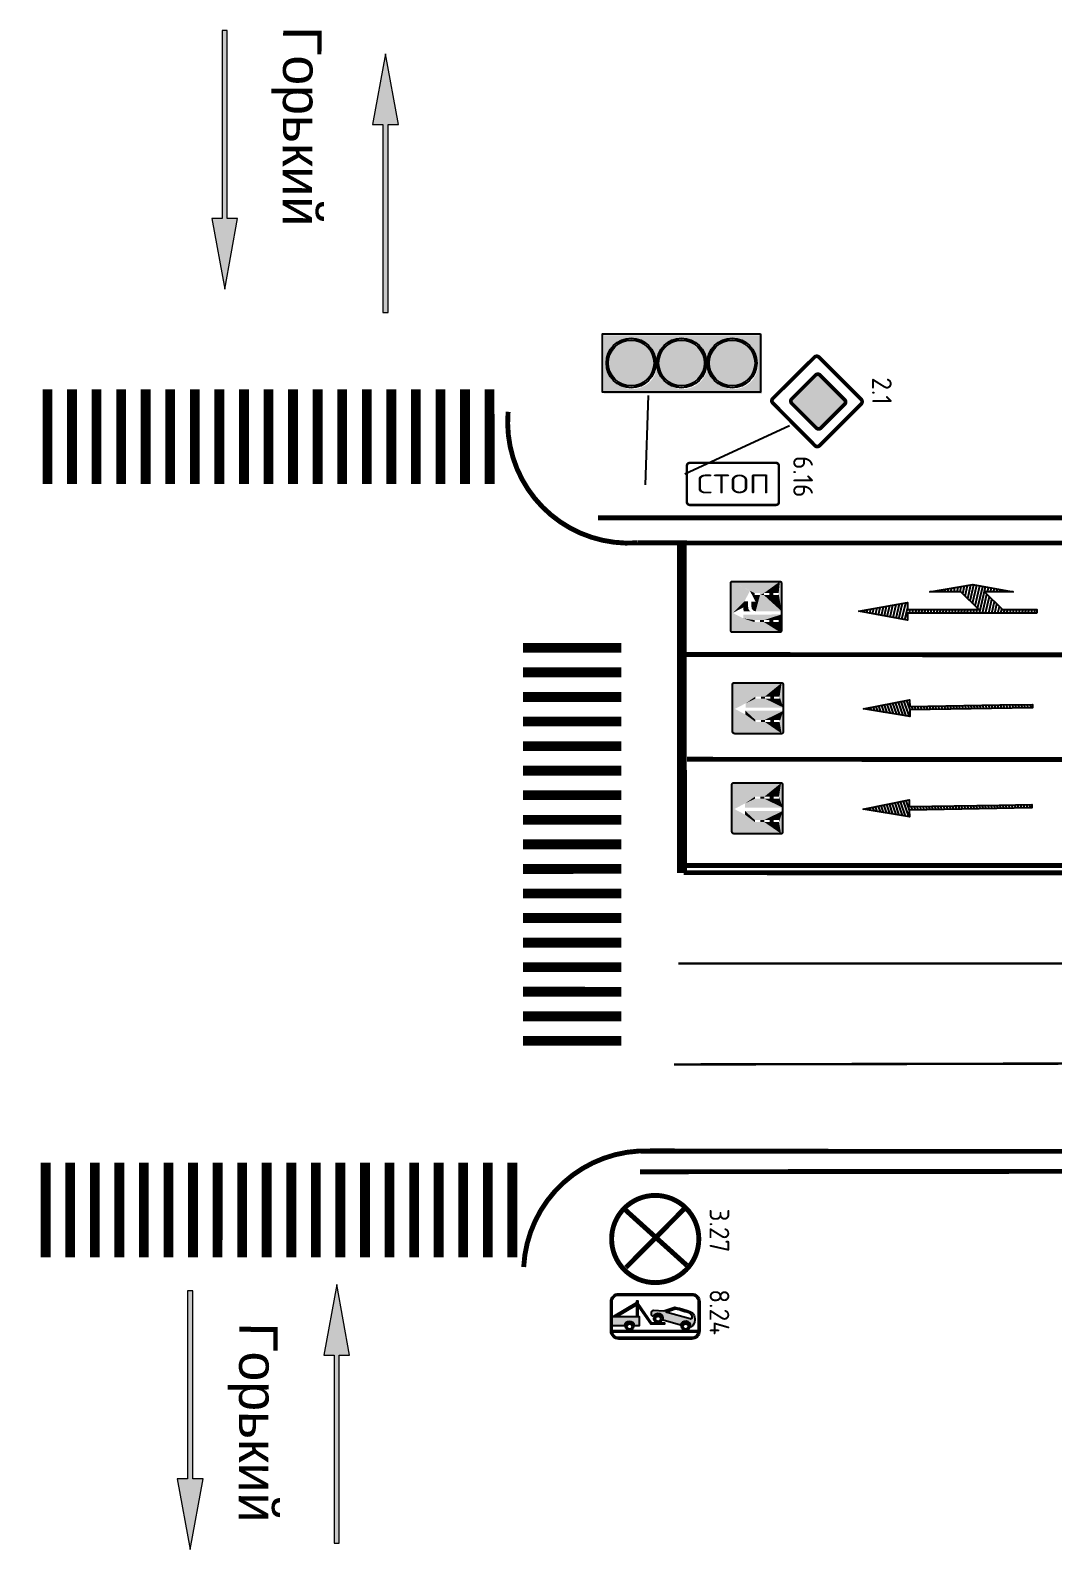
# Model space of a CAD drawing. Header units: millimetres. Extents: x 1734 to 2050, y 1482 to 1843.
# Drawn here: x 1738.55 to 1768.22, y 1733.27 to 1777.32 of the extents above; entities that cross this region are included whole.
import ezdxf
from ezdxf.enums import TextEntityAlignment as Align

# ---------------------------------------------------------------- set-up
doc = ezdxf.new("R2010")
doc.units = ezdxf.units.MM
for name, pattern in [('1.1', [141.652646, 70.079133, -0.0001, 71.573413]), ('1.3', [17.848385, 5.910826, -0.0001, 11.937459]), ('1.6_3_1', [4, 0, -1, 3])]:
    doc.linetypes.add(name, pattern=pattern)
doc.layers.add('КПЧ', color=9, linetype='Continuous')
doc.layers.add('Разметки', color=7, linetype='Continuous')
doc.layers.add('Описание', color=7, linetype='Continuous', lineweight=15)
doc.layers.add('разметка', color=251, linetype='Continuous', lineweight=15)
doc.styles.add('ROMAND', font='ROMAND.SHX', dxfattribs={"height": 2})
doc.styles.get("Standard").update_dxf_attribs({"font": 'arial.ttf'})

# ---------------------------------------------------------------- blocks, each defined once
blk = doc.blocks.new('*U30')
at = {"color": 0, "linetype": 'ByBlock', "lineweight": 15, "const_width": 0.4}
for points in [[(1.69, 16.112), (5.668, 15.694)], [(1.586, 15.117), (5.564, 14.7)], [(1.481, 14.123), (5.46, 13.705)], [(1.377, 13.128), (5.355, 12.711)], [(1.273, 12.133), (5.251, 11.716)], [(1.168, 11.139), (5.147, 10.722)], [(1.064, 10.144), (5.042, 9.727)], [(0.96, 9.15), (4.938, 8.733)], [(0.855, 8.155), (4.834, 7.738)], [(0.751, 7.161), (4.729, 6.743)], [(0.647, 6.166), (4.625, 5.749)], [(0.542, 5.172), (4.521, 4.754)], [(0.438, 4.177), (4.416, 3.76)], [(0.334, 3.183), (4.312, 2.765)], [(0.23, 2.188), (4.208, 1.771)], [(0.125, 1.193), (4.103, 0.776)], [(0.021, 0.199), (3.999, -0.218)]]:
    blk.add_lwpolyline(points, dxfattribs=at)
blk = doc.blocks.new('*U31')
at = {"color": 0, "linetype": 'ByBlock', "lineweight": 15, "const_width": 0.4}
for points in [[(-18.101, 1.899), (-17.698, 5.733)], [(-17.106, 1.794), (-16.704, 5.629)], [(-16.112, 1.69), (-15.709, 5.524)], [(-15.117, 1.586), (-14.715, 5.42)], [(-14.123, 1.481), (-13.72, 5.316)], [(-13.128, 1.377), (-12.726, 5.211)], [(-12.133, 1.273), (-11.731, 5.107)], [(-11.139, 1.168), (-10.737, 5.003)], [(-10.144, 1.064), (-9.742, 4.898)], [(-9.15, 0.96), (-8.748, 4.794)], [(-8.155, 0.855), (-7.753, 4.69)], [(-7.161, 0.751), (-6.759, 4.585)], [(-6.166, 0.647), (-5.764, 4.481)], [(-5.172, 0.542), (-4.769, 4.377)], [(-4.177, 0.438), (-3.775, 4.272)], [(-3.183, 0.334), (-2.78, 4.168)], [(-2.188, 0.23), (-1.786, 4.064)], [(-1.193, 0.125), (-0.791, 3.959)], [(-0.199, 0.021), (0.203, 3.855)]]:
    blk.add_lwpolyline(points, dxfattribs=at)
blk = doc.blocks.new('*U2')
at = {"color": 0, "linetype": 'ByBlock', "lineweight": 15, "const_width": 0.4}
for points in [[(-19.095, 2.003), (-18.693, 5.837)], [(-18.101, 1.899), (-17.698, 5.733)], [(-17.106, 1.794), (-16.704, 5.629)], [(-16.112, 1.69), (-15.709, 5.524)], [(-15.117, 1.586), (-14.715, 5.42)], [(-14.123, 1.481), (-13.72, 5.316)], [(-13.128, 1.377), (-12.726, 5.211)], [(-12.133, 1.273), (-11.731, 5.107)], [(-11.139, 1.168), (-10.737, 5.003)], [(-10.144, 1.064), (-9.742, 4.898)], [(-9.15, 0.96), (-8.748, 4.794)], [(-8.155, 0.855), (-7.753, 4.69)], [(-7.161, 0.751), (-6.759, 4.585)], [(-6.166, 0.647), (-5.764, 4.481)], [(-5.172, 0.542), (-4.769, 4.377)], [(-4.177, 0.438), (-3.775, 4.272)], [(-3.183, 0.334), (-2.78, 4.168)], [(-2.188, 0.23), (-1.786, 4.064)], [(-1.193, 0.125), (-0.791, 3.959)], [(-0.199, 0.021), (0.203, 3.855)]]:
    blk.add_lwpolyline(points, dxfattribs=at)
blk = doc.blocks.new('*U28')
at = {"color": 4, "linetype": 'Continuous'}
for points in [[(0.05, 3.66), (0, 3.47), (7.5, 3.59)], [(7.5, 3.59), (0, 3.47), (3.65, 3.46)], [(0, 3.47), (1.72, 0.41), (3.65, 3.46)], [(0, 3.47), (0, -3.47), (1.72, 0.41)], [(0.19, 3.79), (0.05, 3.66), (7.42, 3.77)], [(7.42, 3.77), (0.05, 3.66), (7.5, 3.59)], [(0.37, 3.84), (0.19, 3.79), (7.42, 3.77)], [(7.25, 3.84), (0.37, 3.84), (7.42, 3.77)], [(3.65, 3.46), (1.72, 0.41), (2.82, 1.89)], [(7.5, 3.59), (3.65, 3.46), (5.47, 0.41)], [(3.65, 3.46), (4.47, 1.86), (5.47, 0.41)], [(7.5, 3.59), (5.47, 0.41), (7.5, -3.47)], [(1.72, 0.41), (0, -3.47), (1.72, -0.4)], [(3.37, 1.89), (1.72, 0.41), (2.01, 0.41)], [(2.82, 1.89), (1.72, 0.41), (3.37, 1.89)], [(3.37, 1.89), (2.01, 0.41), (3.37, -3.72)], [(2.01, 0.41), (2.01, -0.4), (3.37, -3.72)], [(4.47, 1.86), (3.85, -3.72), (5.18, 0.41)], [(3.85, 1.86), (3.85, -3.72), (4.47, 1.86)], [(5.18, 0.41), (3.85, -3.72), (5.18, -0.4)], [(4.47, 1.86), (5.18, 0.41), (5.47, 0.41)], [(5.47, 0.41), (5.47, -0.4), (7.5, -3.47)], [(1.72, -0.4), (0, -3.47), (1.72, -0.98)], [(1.72, -0.98), (0, -3.47), (1.72, -1.79)], [(1.72, -1.79), (0, -3.47), (1.72, -2.35)], [(1.72, -0.98), (2.01, -0.4), (1.72, -0.4)], [(2.01, -0.4), (1.72, -0.98), (2.01, -0.98)], [(1.72, -2.35), (2.01, -1.79), (1.72, -1.79)], [(2.01, -1.79), (1.72, -2.35), (2.01, -2.35)], [(2.01, -0.4), (2.01, -0.98), (3.37, -3.72)], [(2.01, -0.98), (2.01, -1.79), (3.37, -3.72)], [(2.01, -1.79), (2.01, -2.35), (3.37, -3.72)], [(5.18, -0.4), (3.85, -3.72), (5.18, -0.98)], [(5.18, -0.98), (3.85, -3.72), (5.18, -1.79)], [(5.47, -1.79), (3.85, -3.72), (5.18, -2.35)], [(5.18, -1.79), (3.85, -3.72), (5.47, -1.79)], [(5.18, -0.98), (5.47, -0.4), (5.18, -0.4)], [(5.47, -0.4), (5.18, -0.98), (5.47, -0.98)], [(5.47, -1.79), (5.18, -2.35), (5.47, -2.35)], [(5.47, -0.4), (5.47, -0.98), (7.5, -3.47)], [(5.47, -0.98), (5.47, -1.79), (7.5, -3.47)], [(5.47, -1.79), (5.47, -2.35), (7.5, -3.47)], [(1.72, -2.35), (0, -3.47), (1.72, -3.16)], [(1.72, -3.16), (0, -3.47), (3.37, -3.72)], [(0, -3.47), (0.07, -3.64), (3.37, -3.72)], [(0.07, -3.64), (0.25, -3.72), (3.37, -3.72)], [(3.37, -3.72), (2.01, -3.16), (1.72, -3.16)], [(2.01, -2.35), (2.01, -3.16), (3.37, -3.72)], [(5.18, -2.35), (3.85, -3.72), (5.18, -3.16)], [(5.47, -3.16), (3.85, -3.72), (7.5, -3.47)], [(3.85, -3.72), (5.47, -3.16), (5.18, -3.16)], [(7.5, -3.47), (3.85, -3.72), (7.48, -3.55)], [(7.48, -3.55), (3.85, -3.72), (7.45, -3.62)], [(7.45, -3.62), (3.85, -3.72), (7.39, -3.67)], [(7.39, -3.67), (3.85, -3.72), (7.32, -3.71)], [(7.32, -3.71), (3.85, -3.72), (7.25, -3.72)], [(5.47, -2.35), (5.47, -3.16), (7.5, -3.47)]]:
    blk.add_solid(points, dxfattribs=at)
blk = doc.blocks.new('1-18-')
at = {"layer": 'разметка'}
blk.add_hatch(color=0, dxfattribs=at).paths.add_polyline_path([(-0.075, 5.45), (-0.075, 0), (0.075, 0), (0.075, 5.45), (0.375, 5.45), (0, 7.5), (-0.375, 5.45)])
at = {"layer": 'разметка', "color": 0, "lineweight": 0, "flags": 128}
blk.add_lwpolyline([(-0.075, 5.45), (-0.075, 0), (0.075, 0), (0.075, 5.45), (0.375, 5.45), (0, 7.5), (-0.375, 5.45)], close=True, dxfattribs=at)
blk = doc.blocks.new('*U83')
at = {"color": 4, "linetype": 'Continuous'}
for points in [[(0.05, 3.66), (0, 3.47), (7.5, 3.59)], [(7.5, 3.59), (0, 3.47), (3.65, 3.46)], [(0, 3.47), (1.72, 0.41), (3.65, 3.46)], [(0, 3.47), (0, -3.47), (1.72, 0.41)], [(0.19, 3.79), (0.05, 3.66), (7.42, 3.77)], [(7.42, 3.77), (0.05, 3.66), (7.5, 3.59)], [(0.37, 3.84), (0.19, 3.79), (7.42, 3.77)], [(7.25, 3.84), (0.37, 3.84), (7.42, 3.77)], [(3.65, 3.46), (1.72, 0.41), (2.82, 1.89)], [(7.5, 3.59), (3.65, 3.46), (5.47, 0.41)], [(3.65, 3.46), (4.47, 1.86), (5.47, 0.41)], [(7.5, 3.59), (5.47, 0.41), (7.5, -3.47)], [(1.72, 0.41), (0, -3.47), (1.72, -0.4)], [(3.37, 1.89), (1.72, 0.41), (2.01, 0.41)], [(2.82, 1.89), (1.72, 0.41), (3.37, 1.89)], [(3.37, 1.89), (2.01, 0.41), (3.37, -3.72)], [(2.01, 0.41), (2.01, -0.4), (3.37, -3.72)], [(4.47, 1.86), (3.85, -3.72), (5.18, 0.41)], [(3.85, 1.86), (3.85, -3.72), (4.47, 1.86)], [(5.18, 0.41), (3.85, -3.72), (5.18, -0.4)], [(4.47, 1.86), (5.18, 0.41), (5.47, 0.41)], [(5.47, 0.41), (5.47, -0.4), (7.5, -3.47)], [(1.72, -0.4), (0, -3.47), (1.72, -0.98)], [(1.72, -0.98), (0, -3.47), (1.72, -1.79)], [(1.72, -1.79), (0, -3.47), (1.72, -2.35)], [(1.72, -0.98), (2.01, -0.4), (1.72, -0.4)], [(2.01, -0.4), (1.72, -0.98), (2.01, -0.98)], [(1.72, -2.35), (2.01, -1.79), (1.72, -1.79)], [(2.01, -1.79), (1.72, -2.35), (2.01, -2.35)], [(2.01, -0.4), (2.01, -0.98), (3.37, -3.72)], [(2.01, -0.98), (2.01, -1.79), (3.37, -3.72)], [(2.01, -1.79), (2.01, -2.35), (3.37, -3.72)], [(5.18, -0.4), (3.85, -3.72), (5.18, -0.98)], [(5.18, -0.98), (3.85, -3.72), (5.18, -1.79)], [(5.47, -1.79), (3.85, -3.72), (5.18, -2.35)], [(5.18, -1.79), (3.85, -3.72), (5.47, -1.79)], [(5.18, -0.98), (5.47, -0.4), (5.18, -0.4)], [(5.47, -0.4), (5.18, -0.98), (5.47, -0.98)], [(5.47, -1.79), (5.18, -2.35), (5.47, -2.35)], [(5.47, -0.4), (5.47, -0.98), (7.5, -3.47)], [(5.47, -0.98), (5.47, -1.79), (7.5, -3.47)], [(5.47, -1.79), (5.47, -2.35), (7.5, -3.47)], [(1.72, -2.35), (0, -3.47), (1.72, -3.16)], [(1.72, -3.16), (0, -3.47), (3.37, -3.72)], [(0, -3.47), (0.07, -3.64), (3.37, -3.72)], [(0.07, -3.64), (0.25, -3.72), (3.37, -3.72)], [(3.37, -3.72), (2.01, -3.16), (1.72, -3.16)], [(2.01, -2.35), (2.01, -3.16), (3.37, -3.72)], [(5.18, -2.35), (3.85, -3.72), (5.18, -3.16)], [(5.47, -3.16), (3.85, -3.72), (7.5, -3.47)], [(3.85, -3.72), (5.47, -3.16), (5.18, -3.16)], [(7.5, -3.47), (3.85, -3.72), (7.48, -3.55)], [(7.48, -3.55), (3.85, -3.72), (7.45, -3.62)], [(7.45, -3.62), (3.85, -3.72), (7.39, -3.67)], [(7.39, -3.67), (3.85, -3.72), (7.32, -3.71)], [(7.32, -3.71), (3.85, -3.72), (7.25, -3.72)], [(5.47, -2.35), (5.47, -3.16), (7.5, -3.47)]]:
    blk.add_solid(points, dxfattribs=at)

msp = doc.modelspace()

# ---------------------------------------------------------------- hatches: boundary and pattern name
at = {"ltscale": 0.2}
h = msp.add_hatch(color=251, dxfattribs=at)
h.dxf.hatch_style = 1
h.paths.add_polyline_path([(1755.182, 1768.485), (1755.182, 1766.792), (1759.759, 1766.792), (1759.759, 1768.485)])
h.paths.add_polyline_path([(1756.006, 1766.922, -1), (1756.006, 1768.355, -1)], flags=16)
h.paths.add_polyline_path([(1756.006, 1766.973, -1), (1756.006, 1768.304, -1)], flags=0)
h.paths.add_polyline_path([(1757.471, 1768.355, -1), (1757.471, 1766.922, -1)], flags=16)
h.paths.add_polyline_path([(1757.471, 1768.304, -1), (1757.471, 1766.973, -1)], flags=0)
h.paths.add_polyline_path([(1758.935, 1768.355, -1), (1758.935, 1766.922, -1)], flags=16)
h.paths.add_polyline_path([(1758.935, 1768.304, -1), (1758.935, 1766.973, -1)], flags=0)
h = msp.add_hatch(color=1)
h.dxf.hatch_style = 1
h.paths.add_polyline_path([(1755.966, 1767.013, 1), (1755.966, 1768.344, 1)])
h = msp.add_hatch(color=2)
h.dxf.hatch_style = 1
h.paths.add_polyline_path([(1757.431, 1767.013, 1), (1757.431, 1768.344, 1)])
h = msp.add_hatch(color=3)
h.dxf.hatch_style = 1
h.paths.add_polyline_path([(1758.895, 1767.013, 1), (1758.895, 1768.344, 1)])
h = msp.add_hatch(color=2)
h.dxf.hatch_style = 1
h.paths.add_polyline_path([(1761.446, 1767.326, 0.414214), (1761.314, 1767.326), (1760.627, 1766.639, 0.414214), (1760.627, 1766.506), (1761.34, 1765.793, 0.414214), (1761.472, 1765.793), (1762.159, 1766.481, 0.414214), (1762.159, 1766.613)])
at = {"lineweight": 5}
h = msp.add_hatch(color=7, dxfattribs=at)
h.dxf.hatch_style = 1
h.paths.add_polyline_path([(1757.78, 1740.095), (1757.75, 1740.139, 0.054165), (1757.239, 1740.294), (1756.92, 1740.197), (1756.613, 1740.215), (1756.562, 1740.159), (1756.562, 1740.068), (1756.607, 1740.023, -0.896878), (1756.899, 1739.921), (1757.399, 1739.775, -0.88868), (1757.698, 1739.739), (1757.712, 1739.733, 0.217669), (1757.82, 1739.921, 0.066532)], flags=0)
h.paths.add_polyline_path([(1756.976, 1740.154), (1757.242, 1740.254, -0.035096), (1757.693, 1740.119, -0.16621), (1757.732, 1739.984, -0.41795), (1757.676, 1739.956)], flags=0)
h.paths.add_polyline_path([(1756.867, 1739.961, 1), (1756.631, 1739.961, 0.362322), (1756.728, 1739.845), (1756.77, 1739.845, 0.362322)], flags=0)
h.paths.add_polyline_path([(1756.673, 1739.961, -1), (1756.826, 1739.961, -1)], flags=0)
h.paths.add_polyline_path([(1757.666, 1739.737, 1), (1757.43, 1739.737, 0.334886), (1757.516, 1739.623), (1757.581, 1739.623, 0.334886)], flags=0)
h.paths.add_polyline_path([(1757.472, 1739.737, -1), (1757.625, 1739.737, -1)], flags=0)
h.paths.add_polyline_path([(1757.916, 1739.608), (1757.916, 1739.623), (1757.581, 1739.623, -0.140008), (1757.516, 1739.623), (1755.937, 1739.623, -0.064551), (1755.907, 1739.623), (1755.417, 1739.623), (1755.417, 1739.608, 0.031055), (1755.418, 1739.584), (1757.915, 1739.584, 0.031055)], flags=0)
h.paths.add_polyline_path([(1756.04, 1739.74, 1), (1755.804, 1739.74, 0.376937), (1755.907, 1739.623), (1755.937, 1739.623, 0.376937)], flags=0)
h.paths.add_polyline_path([(1755.846, 1739.74, -1), (1755.999, 1739.74, -1)], flags=0)
h.paths.add_polyline_path([(1756.202, 1740.032), (1755.417, 1740.032), (1755.417, 1739.758), (1755.769, 1739.758, -0.862024), (1756.069, 1739.758), (1756.202, 1739.758)], flags=0)
h.paths.add_polyline_path([(1756.169, 1740.472), (1756.126, 1740.472), (1756.126, 1740.032), (1756.169, 1740.032)], flags=0)
h.paths.add_polyline_path([(1756.126, 1740.366), (1756.126, 1740.42), (1755.456, 1740.032), (1755.549, 1740.032)], flags=0)
h.paths.add_polyline_path([(1756.169, 1740.402), (1756.169, 1740.331), (1756.538, 1739.805), (1756.932, 1739.805), (1756.932, 1739.845), (1756.77, 1739.845, -0.090424), (1756.728, 1739.845), (1756.562, 1739.845)], flags=0)
h.paths.add_polyline_path([(1757.724, 1740.689), (1755.609, 1740.689, 0.414214), (1755.375, 1740.455), (1755.375, 1739.608, 0.414214), (1755.609, 1739.374), (1757.724, 1739.374, 0.414214), (1757.958, 1739.608), (1757.958, 1740.455, 0.414214)])
h.paths.add_polyline_path([(1757.724, 1740.648, -0.414214), (1757.916, 1740.455), (1757.916, 1739.608, -0.414214), (1757.724, 1739.416), (1755.609, 1739.416, -0.414214), (1755.417, 1739.608), (1755.417, 1740.455, -0.414214), (1755.609, 1740.648)], flags=16)
h.paths.add_polyline_path([(1756.169, 1740.472), (1756.169, 1740.402), (1756.562, 1739.845), (1756.728, 1739.845, -0.362322), (1756.631, 1739.961, -1), (1756.867, 1739.961, -0.362322), (1756.77, 1739.845), (1756.932, 1739.845), (1756.932, 1739.805), (1756.538, 1739.805), (1756.169, 1740.331), (1756.169, 1740.032), (1755.456, 1740.032), (1756.126, 1740.42), (1756.126, 1740.472)], flags=0)
h.paths.add_polyline_path([(1756.613, 1740.215), (1756.92, 1740.197), (1757.239, 1740.294, -0.054165), (1757.75, 1740.139), (1757.78, 1740.095, -0.066532), (1757.82, 1739.921, -0.217669), (1757.712, 1739.733), (1757.698, 1739.739, 0.88868), (1757.399, 1739.775), (1756.899, 1739.921, 0.896878), (1756.607, 1740.023), (1756.562, 1740.068), (1756.562, 1740.159)], flags=0)
h.paths.add_polyline_path([(1756.04, 1739.74, -0.376937), (1755.937, 1739.623), (1757.516, 1739.623, -0.334886), (1757.43, 1739.737, -1), (1757.666, 1739.737, -0.498255), (1757.516, 1739.623), (1755.937, 1739.623, -0.452499), (1755.804, 1739.74, -1)], flags=0)
h = msp.add_hatch(color=7, dxfattribs=at)
h.dxf.hatch_style = 1
h.paths.add_polyline_path([(1756.867, 1739.961, 1), (1756.631, 1739.961, 0.362322), (1756.728, 1739.845), (1756.77, 1739.845, 0.362322)], flags=17)
h.paths.add_polyline_path([(1756.673, 1739.961, -1), (1756.826, 1739.961, -1)], flags=16)
h.paths.add_polyline_path([(1757.666, 1739.737, 1), (1757.43, 1739.737, 0.334886), (1757.516, 1739.623), (1757.581, 1739.623, 0.334886)])
h.paths.add_polyline_path([(1757.472, 1739.737, -1), (1757.625, 1739.737, -1)], flags=16)
h.paths.add_polyline_path([(1756.932, 1739.845), (1756.77, 1739.845, -0.090424), (1756.728, 1739.845), (1756.562, 1739.845), (1756.169, 1740.402), (1756.169, 1740.331), (1756.538, 1739.805), (1756.932, 1739.805)])
h.paths.add_polyline_path([(1756.169, 1740.472), (1756.126, 1740.472), (1756.126, 1740.032), (1756.169, 1740.032)])
h.paths.add_polyline_path([(1756.126, 1740.366), (1756.126, 1740.42), (1755.456, 1740.032), (1755.549, 1740.032)])
h.paths.add_polyline_path([(1756.202, 1740.032), (1755.417, 1740.032), (1755.417, 1739.758), (1755.769, 1739.758, -0.862024), (1756.069, 1739.758), (1756.202, 1739.758)])
h.paths.add_polyline_path([(1755.804, 1739.74, 0.376937), (1755.907, 1739.623), (1755.937, 1739.623, 0.376937), (1756.04, 1739.74, 1)])
h.paths.add_polyline_path([(1755.999, 1739.74, -1), (1755.846, 1739.74, -1)], flags=16)
h = msp.add_hatch(color=7, dxfattribs=at)
h.dxf.hatch_style = 1
h.paths.add_polyline_path([(1757.78, 1740.095), (1757.75, 1740.139, 0.054165), (1757.239, 1740.294), (1756.92, 1740.197), (1756.613, 1740.215), (1756.562, 1740.159), (1756.562, 1740.068), (1756.607, 1740.023, -0.896878), (1756.899, 1739.921), (1757.399, 1739.775, -0.88868), (1757.698, 1739.739), (1757.712, 1739.733, 0.217669), (1757.82, 1739.921, 0.066532)])
h.paths.add_polyline_path([(1756.976, 1740.154), (1757.242, 1740.254, -0.035096), (1757.693, 1740.119, -0.16621), (1757.732, 1739.984, -0.41795), (1757.676, 1739.956)], flags=16)
h = msp.add_hatch(color=7, dxfattribs=at)
h.dxf.hatch_style = 1
h.paths.add_polyline_path([(1757.916, 1739.608), (1757.916, 1739.623), (1757.581, 1739.623, -0.140008), (1757.516, 1739.623), (1755.937, 1739.623, -0.064551), (1755.907, 1739.623), (1755.417, 1739.623), (1755.417, 1739.608, 0.031055), (1755.418, 1739.584), (1757.915, 1739.584, 0.031055)])
at = {"layer": 'Разметки', "linetype": 'Continuous', "ltscale": 0.5}
h = msp.add_hatch(dxfattribs=at)
h.set_pattern_fill('ANSI31', scale=0.68888, angle=571.9189, style=0)
h.set_pattern_definition([(256.9188852, (-1230.67622, 1797.96946), (0.0838754784, -0.0194892942), [])])
h.paths.add_polyline_path([(1763.98, 1760.529), (1763.98, 1760.736), (1762.568, 1760.478), (1763.98, 1760.219), (1763.98, 1760.426), (1767.735, 1760.426), (1767.735, 1760.529), (1766.736, 1760.529), (1766.219, 1761.046), (1767.046, 1761.046), (1765.875, 1761.252), (1764.635, 1761.046), (1765.53, 1761.046), (1766.047, 1760.529)])
h = msp.add_hatch(dxfattribs=at)
h.set_pattern_fill('ANSI31', scale=0.652442, angle=573.9366, style=0)
h.set_pattern_definition([(108.9365867, (4578.49071, 2082.8561), (0.0771413413, 0.02646643), [])])
h.paths.add_polyline_path([(1762.711, 1757.645), (1764.045, 1757.912), (1764.048, 1757.717), (1766.657, 1757.761), (1767.603, 1757.778), (1767.605, 1757.68), (1764.05, 1757.619), (1764.053, 1757.423)])
h = msp.add_hatch(dxfattribs=at)
h.set_pattern_fill('ANSI31', scale=0.652442, angle=573.9366, style=0)
h.set_pattern_definition([(108.9365867, (4578.47339, 2079.95255), (0.0771413413, 0.02646643), [])])
h.paths.add_polyline_path([(1762.694, 1754.741), (1764.027, 1755.009), (1764.031, 1754.813), (1766.64, 1754.858), (1767.586, 1754.874), (1767.588, 1754.776), (1764.032, 1754.715), (1764.036, 1754.52)])

# ---------------------------------------------------------------- linework, layer by layer
at = {"color": 7, "linetype": 'Continuous'}
for p, q in [((1762.639, 1766.623), (1761.416, 1767.846)), ((1760.103, 1766.517), (1761.326, 1765.294)), ((1761.432, 1765.283), (1762.639, 1766.491))]:
    msp.add_line(p, q, dxfattribs=at)
msp.add_lwpolyline([(1759.72, 1768.525), (1759.72, 1766.831), (1755.142, 1766.831), (1755.142, 1768.525)], close=True)
at = {"color": 1, "linetype": 'Continuous'}
for points, const_width in [([(1761.432, 1765.283), (1762.639, 1766.491, 0.414214), (1762.639, 1766.623), (1761.416, 1767.846, 0.414214), (1761.284, 1767.846), (1760.077, 1766.649, 0.414214), (1760.077, 1766.517), (1761.299, 1765.283, 0.414214)], 0.107), ([(1755.402, 1742.275, 1), (1757.931, 1742.275, 1)], 0.142)]:
    msp.add_lwpolyline(points, format="xyb", close=True, dxfattribs=dict(at, const_width=const_width))
at = {"color": 7, "linetype": 'Continuous', "const_width": 0.107}
msp.add_lwpolyline([(1761.472, 1765.793), (1762.159, 1766.481, 0.414214), (1762.159, 1766.613), (1761.446, 1767.326, 0.414214), (1761.314, 1767.326), (1760.627, 1766.639, 0.414214), (1760.627, 1766.506), (1761.34, 1765.793, 0.414214)], format="xyb", close=True, dxfattribs=at)
at = {"color": 7, "linetype": 'Continuous', "const_width": 0.0712}
msp.add_lwpolyline([(1757.584, 1764.698), (1757.584, 1763.65, 0.414214), (1757.673, 1763.561), (1760.165, 1763.561, 0.414214), (1760.254, 1763.65), (1760.254, 1764.694, 0.414214), (1760.165, 1764.783), (1757.673, 1764.783, 0.414214), (1757.584, 1764.694)], format="xyb", dxfattribs=at)
at = {"color": 4, "linetype": 'Continuous'}
for points, const_width in [([(1760.331, 1759.924, -0.414214), (1760.282, 1759.875), (1758.902, 1759.875, -0.414214), (1758.853, 1759.924), (1758.853, 1761.292, -0.414214), (1758.902, 1761.341), (1760.282, 1761.341, -0.414214), (1760.331, 1761.292)], 0.0586), ([(1758.902, 1757.007, 0.414214), (1758.976, 1756.933), (1760.333, 1756.933, 0.414214), (1760.382, 1756.982), (1760.382, 1758.351, 0.414214), (1760.333, 1758.4), (1758.951, 1758.4, 0.414214), (1758.902, 1758.351)], 0.0587), ([(1758.885, 1754.103, 0.414214), (1758.958, 1754.03), (1760.316, 1754.03, 0.414214), (1760.365, 1754.079), (1760.365, 1755.448, 0.414214), (1760.316, 1755.497), (1758.934, 1755.497, 0.414214), (1758.885, 1755.448)], 0.0587)]:
    msp.add_lwpolyline(points, format="xyb", close=True, dxfattribs=dict(at, const_width=const_width))
at = {"color": 1, "linetype": 'Continuous', "const_width": 0.142}
for points in [[(1755.759, 1743.156), (1757.58, 1741.513)], [(1755.819, 1741.448), (1757.508, 1743.15)]]:
    msp.add_lwpolyline(points, dxfattribs=at)
for centre, radius in [((1755.966, 1767.678), 0.717), ((1757.431, 1767.678), 0.717), ((1758.895, 1767.678), 0.717), ((1755.966, 1767.678), 0.666), ((1757.431, 1767.678), 0.666), ((1758.895, 1767.678), 0.666)]:
    msp.add_circle(centre, radius)
at = {"color": 7, "linetype": 'Continuous'}
for centre, start, end in [((1761.376, 1767.791), 45, 135), ((1762.573, 1766.557), 315, 45), ((1761.392, 1765.361), 225, 315)]:
    msp.add_arc(centre, 0.0935, start, end, dxfattribs=at)
at = {"color": 4, "linetype": 'Continuous'}
for points in [[(1758.867, 1759.89), (1758.902, 1761.341), (1758.902, 1759.875)], [(1758.867, 1761.326), (1758.902, 1761.341), (1758.867, 1759.89)], [(1758.902, 1761.341), (1758.916, 1760.43), (1758.902, 1759.875)], [(1758.902, 1761.341), (1759.413, 1761.071), (1758.916, 1760.43)], [(1758.902, 1761.341), (1759.548, 1761.004), (1759.548, 1761.004)], [(1758.902, 1761.341), (1760.282, 1761.341), (1759.548, 1761.004)], [(1759.548, 1761.004), (1760.282, 1761.341), (1759.705, 1761.004)], [(1759.705, 1760.947), (1760.282, 1761.341), (1759.819, 1761.004)], [(1759.705, 1761.004), (1760.282, 1761.341), (1759.705, 1760.947)], [(1759.819, 1761.004), (1760.282, 1761.341), (1759.977, 1761.004)], [(1759.977, 1761.004), (1760.282, 1761.341), (1760.088, 1761.004)], [(1760.088, 1761.004), (1760.282, 1761.341), (1760.245, 1761.004)], [(1760.245, 1761.004), (1760.282, 1761.341), (1760.331, 1760.48)], [(1760.282, 1761.341), (1760.317, 1761.326), (1760.331, 1760.48)], [(1758.867, 1761.326), (1758.853, 1759.924), (1758.853, 1761.292)], [(1758.853, 1759.924), (1758.867, 1761.326), (1758.867, 1759.89)], [(1758.916, 1760.43), (1759.413, 1761.071), (1759.254, 1760.764)], [(1759.413, 1761.071), (1759.548, 1761.004), (1759.576, 1760.76)], [(1759.548, 1760.947), (1759.705, 1760.947), (1759.576, 1760.76)], [(1759.576, 1760.76), (1759.705, 1760.947), (1759.579, 1760.475)], [(1759.579, 1760.475), (1759.705, 1760.947), (1760.331, 1760.48)], [(1759.705, 1760.947), (1759.819, 1761.004), (1759.819, 1760.947)], [(1759.705, 1760.947), (1759.819, 1760.947), (1760.331, 1760.48)], [(1759.819, 1760.947), (1759.977, 1760.947), (1760.331, 1760.48)], [(1760.088, 1761.004), (1759.977, 1760.947), (1759.977, 1761.004)], [(1759.977, 1760.947), (1760.088, 1761.004), (1760.088, 1760.947)], [(1759.977, 1760.947), (1760.088, 1760.947), (1760.331, 1760.48)], [(1760.088, 1760.947), (1760.245, 1760.947), (1760.331, 1760.48)], [(1760.331, 1760.48), (1760.245, 1760.947), (1760.245, 1761.004)], [(1760.317, 1761.326), (1760.331, 1761.292), (1760.331, 1760.48)], [(1758.916, 1760.43), (1759.254, 1760.764), (1759.226, 1760.593)], [(1759.226, 1760.593), (1759.254, 1760.764), (1759.227, 1760.472)], [(1759.227, 1760.472), (1759.254, 1760.764), (1759.37, 1760.549)], [(1759.227, 1760.472), (1759.37, 1760.549), (1759.393, 1760.507)], [(1759.227, 1760.472), (1759.393, 1760.507), (1759.429, 1760.474)], [(1759.254, 1760.764), (1759.361, 1760.764), (1759.362, 1760.597)], [(1759.254, 1760.764), (1759.362, 1760.597), (1759.37, 1760.549)], [(1759.457, 1760.76), (1759.576, 1760.76), (1759.458, 1760.609)], [(1759.458, 1760.609), (1759.576, 1760.76), (1759.467, 1760.56)], [(1759.467, 1760.56), (1759.576, 1760.76), (1759.493, 1760.518)], [(1759.493, 1760.518), (1759.576, 1760.76), (1759.532, 1760.489)], [(1759.532, 1760.489), (1759.576, 1760.76), (1759.579, 1760.475)], [(1758.902, 1759.875), (1758.916, 1760.43), (1759.223, 1760.271)], [(1758.902, 1759.875), (1759.223, 1760.271), (1760.282, 1759.875)], [(1759.222, 1760.379), (1760.331, 1760.387), (1759.223, 1760.271)], [(1759.223, 1760.271), (1760.331, 1760.387), (1759.548, 1760.222)], [(1759.223, 1760.271), (1759.548, 1760.222), (1759.548, 1760.165)], [(1759.223, 1760.271), (1759.548, 1760.165), (1760.282, 1759.875)], [(1759.548, 1760.222), (1760.331, 1760.387), (1759.705, 1760.222)], [(1759.548, 1760.165), (1759.705, 1760.165), (1760.282, 1759.875)], [(1759.705, 1760.222), (1760.331, 1760.387), (1759.819, 1760.222)], [(1759.819, 1760.222), (1759.705, 1760.165), (1759.705, 1760.222)], [(1759.705, 1760.165), (1759.819, 1760.222), (1759.819, 1760.165)], [(1759.705, 1760.165), (1759.819, 1760.165), (1760.282, 1759.875)], [(1759.819, 1760.222), (1760.331, 1760.387), (1759.977, 1760.222)], [(1759.819, 1760.165), (1759.977, 1760.165), (1760.282, 1759.875)], [(1759.977, 1760.222), (1760.331, 1760.387), (1760.088, 1760.222)], [(1760.088, 1760.165), (1759.977, 1760.165), (1759.977, 1760.222)], [(1759.977, 1760.222), (1760.088, 1760.222), (1760.088, 1760.165)], [(1759.977, 1760.165), (1760.088, 1760.165), (1760.282, 1759.875)], [(1760.088, 1760.222), (1760.331, 1760.387), (1760.245, 1760.222)], [(1760.088, 1760.165), (1760.245, 1760.165), (1760.282, 1759.875)], [(1760.245, 1760.222), (1760.331, 1760.387), (1760.282, 1759.875)], [(1760.245, 1760.165), (1760.245, 1760.222), (1760.282, 1759.875)], [(1760.282, 1759.875), (1760.331, 1760.387), (1760.317, 1759.89)], [(1760.317, 1759.89), (1760.331, 1760.387), (1760.331, 1759.924)]]:
    msp.add_solid(points, dxfattribs=at)
at = {"color": 4, "linetype": 'Continuous', "extrusion": (0, 0, -1)}
msp.add_solid([(-1758.902, 1761.341), (-1759.413, 1761.071), (-1759.413, 1761.071)], dxfattribs=at)
at = {"layer": 'КПЧ', "color": 5, "lineweight": 30, "const_width": 0.142}
for points in [[(1755.007, 1763.19), (1888.91, 1763.185)], [(1756.221, 1744.225), (1887.8, 1744.362)]]:
    msp.add_lwpolyline(points, dxfattribs=at)
at = {"layer": 'КПЧ', "color": 7, "lineweight": 30, "const_width": 0.142}
for points in [[(1757.583, 1759.224), (1769.071, 1759.215)], [(1757.586, 1756.187), (1769.114, 1756.179)], [(1756.248, 1744.821), (1782.058, 1744.812)]]:
    msp.add_lwpolyline(points, dxfattribs=at)
at = {"layer": 'Разметки'}
for p, q in [((1756.38, 1764.146), (1756.476, 1766.74)), ((1757.527, 1764.465), (1760.556, 1765.864))]:
    msp.add_line(p, q, dxfattribs=at)
at = {"layer": 'Разметки', "color": 7, "linetype": '1.3', "lineweight": 0, "const_width": 0.142, "flags": 128}
for points in [[(1752.4, 1766.263), (1752.4, 1766.263, 0.460309), (1756.144, 1762.463), (1756.386, 1762.464)], [(1752.852, 1741.461), (1752.852, 1741.461, -0.411611), (1756.533, 1744.829), (1759.534, 1744.828)]]:
    msp.add_lwpolyline(points, format="xyb", dxfattribs=at)
at = {"layer": 'Разметки', "color": 7, "linetype": '1.1', "ltscale": 0.5, "const_width": 0.285}
msp.add_lwpolyline([(1757.436, 1762.528), (1757.443, 1752.887)], dxfattribs=at)
at = {"layer": 'Разметки', "color": 7, "linetype": '1.3', "lineweight": 0, "const_width": 0.142, "flags": 128}
for points in [[(1756.195, 1762.46), (1791.053, 1762.455)], [(1757.487, 1753.106), (1888.173, 1753.088)]]:
    msp.add_lwpolyline(points, dxfattribs=at)
at = {"layer": 'Разметки', "color": 7, "linetype": 'Continuous', "flags": 128}
msp.add_lwpolyline([(1767.735, 1760.426), (1763.98, 1760.426), (1763.98, 1760.219), (1762.568, 1760.478), (1763.98, 1760.736), (1763.98, 1760.529), (1766.047, 1760.529), (1765.53, 1761.046), (1764.635, 1761.046), (1765.875, 1761.252), (1767.046, 1761.046), (1766.219, 1761.046), (1766.736, 1760.529), (1767.735, 1760.529)], close=True, dxfattribs=at)
for points in [[(1766.657, 1757.761), (1767.603, 1757.778), (1767.605, 1757.68), (1764.05, 1757.619), (1764.053, 1757.423), (1762.711, 1757.645), (1764.045, 1757.912), (1764.048, 1757.717), (1766.657, 1757.761)], [(1766.64, 1754.858), (1767.586, 1754.874), (1767.588, 1754.776), (1764.032, 1754.715), (1764.036, 1754.52), (1762.694, 1754.741), (1764.027, 1755.009), (1764.031, 1754.813), (1766.64, 1754.858)]]:
    msp.add_lwpolyline(points, dxfattribs=at)
at = {"layer": 'Разметки', "linetype": '1.3', "lineweight": 0, "const_width": 0.142, "flags": 128}
msp.add_lwpolyline([(1757.487, 1752.898), (1888.188, 1752.844)], dxfattribs=at)
at = {"layer": 'Разметки', "linetype": '1.6_3_1', "lineweight": 0, "const_width": 0.0712, "flags": 128}
msp.add_lwpolyline([(1878.444, 1750.283), (1757.336, 1750.263)], dxfattribs=at)
at = {"layer": 'Разметки', "color": 7, "linetype": '1.6_3_1', "lineweight": 0, "const_width": 0.0712, "flags": 128}
msp.add_lwpolyline([(1757.213, 1747.337), (1771.722, 1747.369)], dxfattribs=at)
at = {"layer": 'Разметки', "color": 255}
for points in [[(1755.609, 1740.689), (1757.724, 1740.689, -0.414214), (1757.958, 1740.455), (1757.958, 1739.608, -0.414214), (1757.724, 1739.374), (1755.609, 1739.374, -0.414214), (1755.375, 1739.608), (1755.375, 1740.455, -0.414214)], [(1755.609, 1740.648), (1757.724, 1740.648, -0.414214), (1757.916, 1740.455), (1757.916, 1739.608, -0.414214), (1757.724, 1739.416), (1755.609, 1739.416, -0.414214), (1755.417, 1739.608), (1755.417, 1740.455, -0.414214)]]:
    msp.add_lwpolyline(points, format="xyb", close=True, dxfattribs=at)
for points in [[(1755.549, 1740.032), (1756.126, 1740.366), (1756.126, 1740.42), (1755.456, 1740.032)], [(1756.169, 1740.032), (1756.169, 1740.472), (1756.126, 1740.472), (1756.126, 1740.032)], [(1756.169, 1740.402), (1756.562, 1739.845), (1756.932, 1739.845), (1756.932, 1739.805), (1756.538, 1739.805), (1756.169, 1740.331)], [(1755.375, 1739.623), (1757.958, 1739.623)], [(1755.377, 1739.584), (1757.956, 1739.584)]]:
    msp.add_lwpolyline(points, dxfattribs=at)
for points in [[(1756.607, 1740.023), (1756.562, 1740.068), (1756.562, 1740.159), (1756.613, 1740.215), (1756.92, 1740.197), (1757.239, 1740.294, -0.054165), (1757.75, 1740.139), (1757.78, 1740.095, -0.066532), (1757.82, 1739.921, -0.217669), (1757.712, 1739.733), (1757.698, 1739.739, 0.88868), (1757.399, 1739.775), (1756.899, 1739.921, 0.896878), (1756.607, 1740.023)], [(1756.976, 1740.154), (1757.242, 1740.254, -0.035096), (1757.693, 1740.119, -0.16621), (1757.732, 1739.984, -0.41795), (1757.676, 1739.956), (1756.976, 1740.154)], [(1755.417, 1740.032), (1756.202, 1740.032), (1756.202, 1739.758), (1756.069, 1739.758, 0.862024), (1755.769, 1739.758), (1755.417, 1739.758)]]:
    msp.add_lwpolyline(points, format="xyb", dxfattribs=at)
for centre, radius in [((1755.922, 1739.74), 0.118), ((1755.922, 1739.74), 0.0765), ((1756.749, 1739.961), 0.118), ((1756.749, 1739.961), 0.0765), ((1757.548, 1739.737), 0.118), ((1757.548, 1739.737), 0.0765)]:
    msp.add_circle(centre, radius, dxfattribs=at)

# ---------------------------------------------------------------- block references
at = {"color": 4, "linetype": 'Continuous', "xscale": 0.1957325948100455, "yscale": 0.1957325948100455, "zscale": 0.1957325948100455, "rotation": 90.00015301210861}
for name, p in [('*U28', (1759.654, 1756.933)), ('*U83', (1759.637, 1754.03))]:
    msp.add_blockref(name, p, dxfattribs=at)
at = {"layer": 'разметка', "color": 7, "rotation": 180}
for p in [(1744.182, 1777.323), (1743.18, 1740.768)]:
    msp.add_blockref('1-18-', p, dxfattribs=at)
at = {"layer": 'разметка', "color": 7}
for p in [(1748.843, 1769.14), (1747.429, 1733.457)]:
    msp.add_blockref('1-18-', p, dxfattribs=at)
at = {"layer": 'Разметки', "color": 7, "xscale": -0.7123885652400561, "yscale": 0.7123885652400561, "zscale": 0.7123885652400561, "rotation": 354.0117768827567}
for name, p in [('*U31', (1738.898, 1764.172)), ('*U30', (1755.681, 1747.878)), ('*U2', (1738.846, 1741.741))]:
    msp.add_blockref(name, p, dxfattribs=at)

# ---------------------------------------------------------------- texts
at = {"color": 7, "linetype": 'Continuous', "style": 'ROMAND', "width": 0.9}
for s, p in [('2.1', (1762.955, 1767.261)), ('6.16', (1760.669, 1764.981)), ('3.27', (1758.244, 1743.159)), ('8.24', (1758.244, 1740.818))]:
    msp.add_text(s, height=0.5699, rotation=270, dxfattribs=at).set_placement(p)
at = {"color": 7, "linetype": 'Continuous', "style": 'ROMAND'}
msp.add_text('СТОП', height=0.546, dxfattribs=at).set_placement((1757.871, 1763.897), (1760.003, 1763.897), align=Align.ALIGNED)
at = {"layer": 'Описание', "color": 7}
for p in [(1745.877, 1777.443, 637.494), (1744.605, 1739.857, 637.494)]:
    msp.add_text('Горький', height=1.1133, rotation=269.8222, dxfattribs=at).set_placement(p)

doc.saveas('drawing.dxf')
